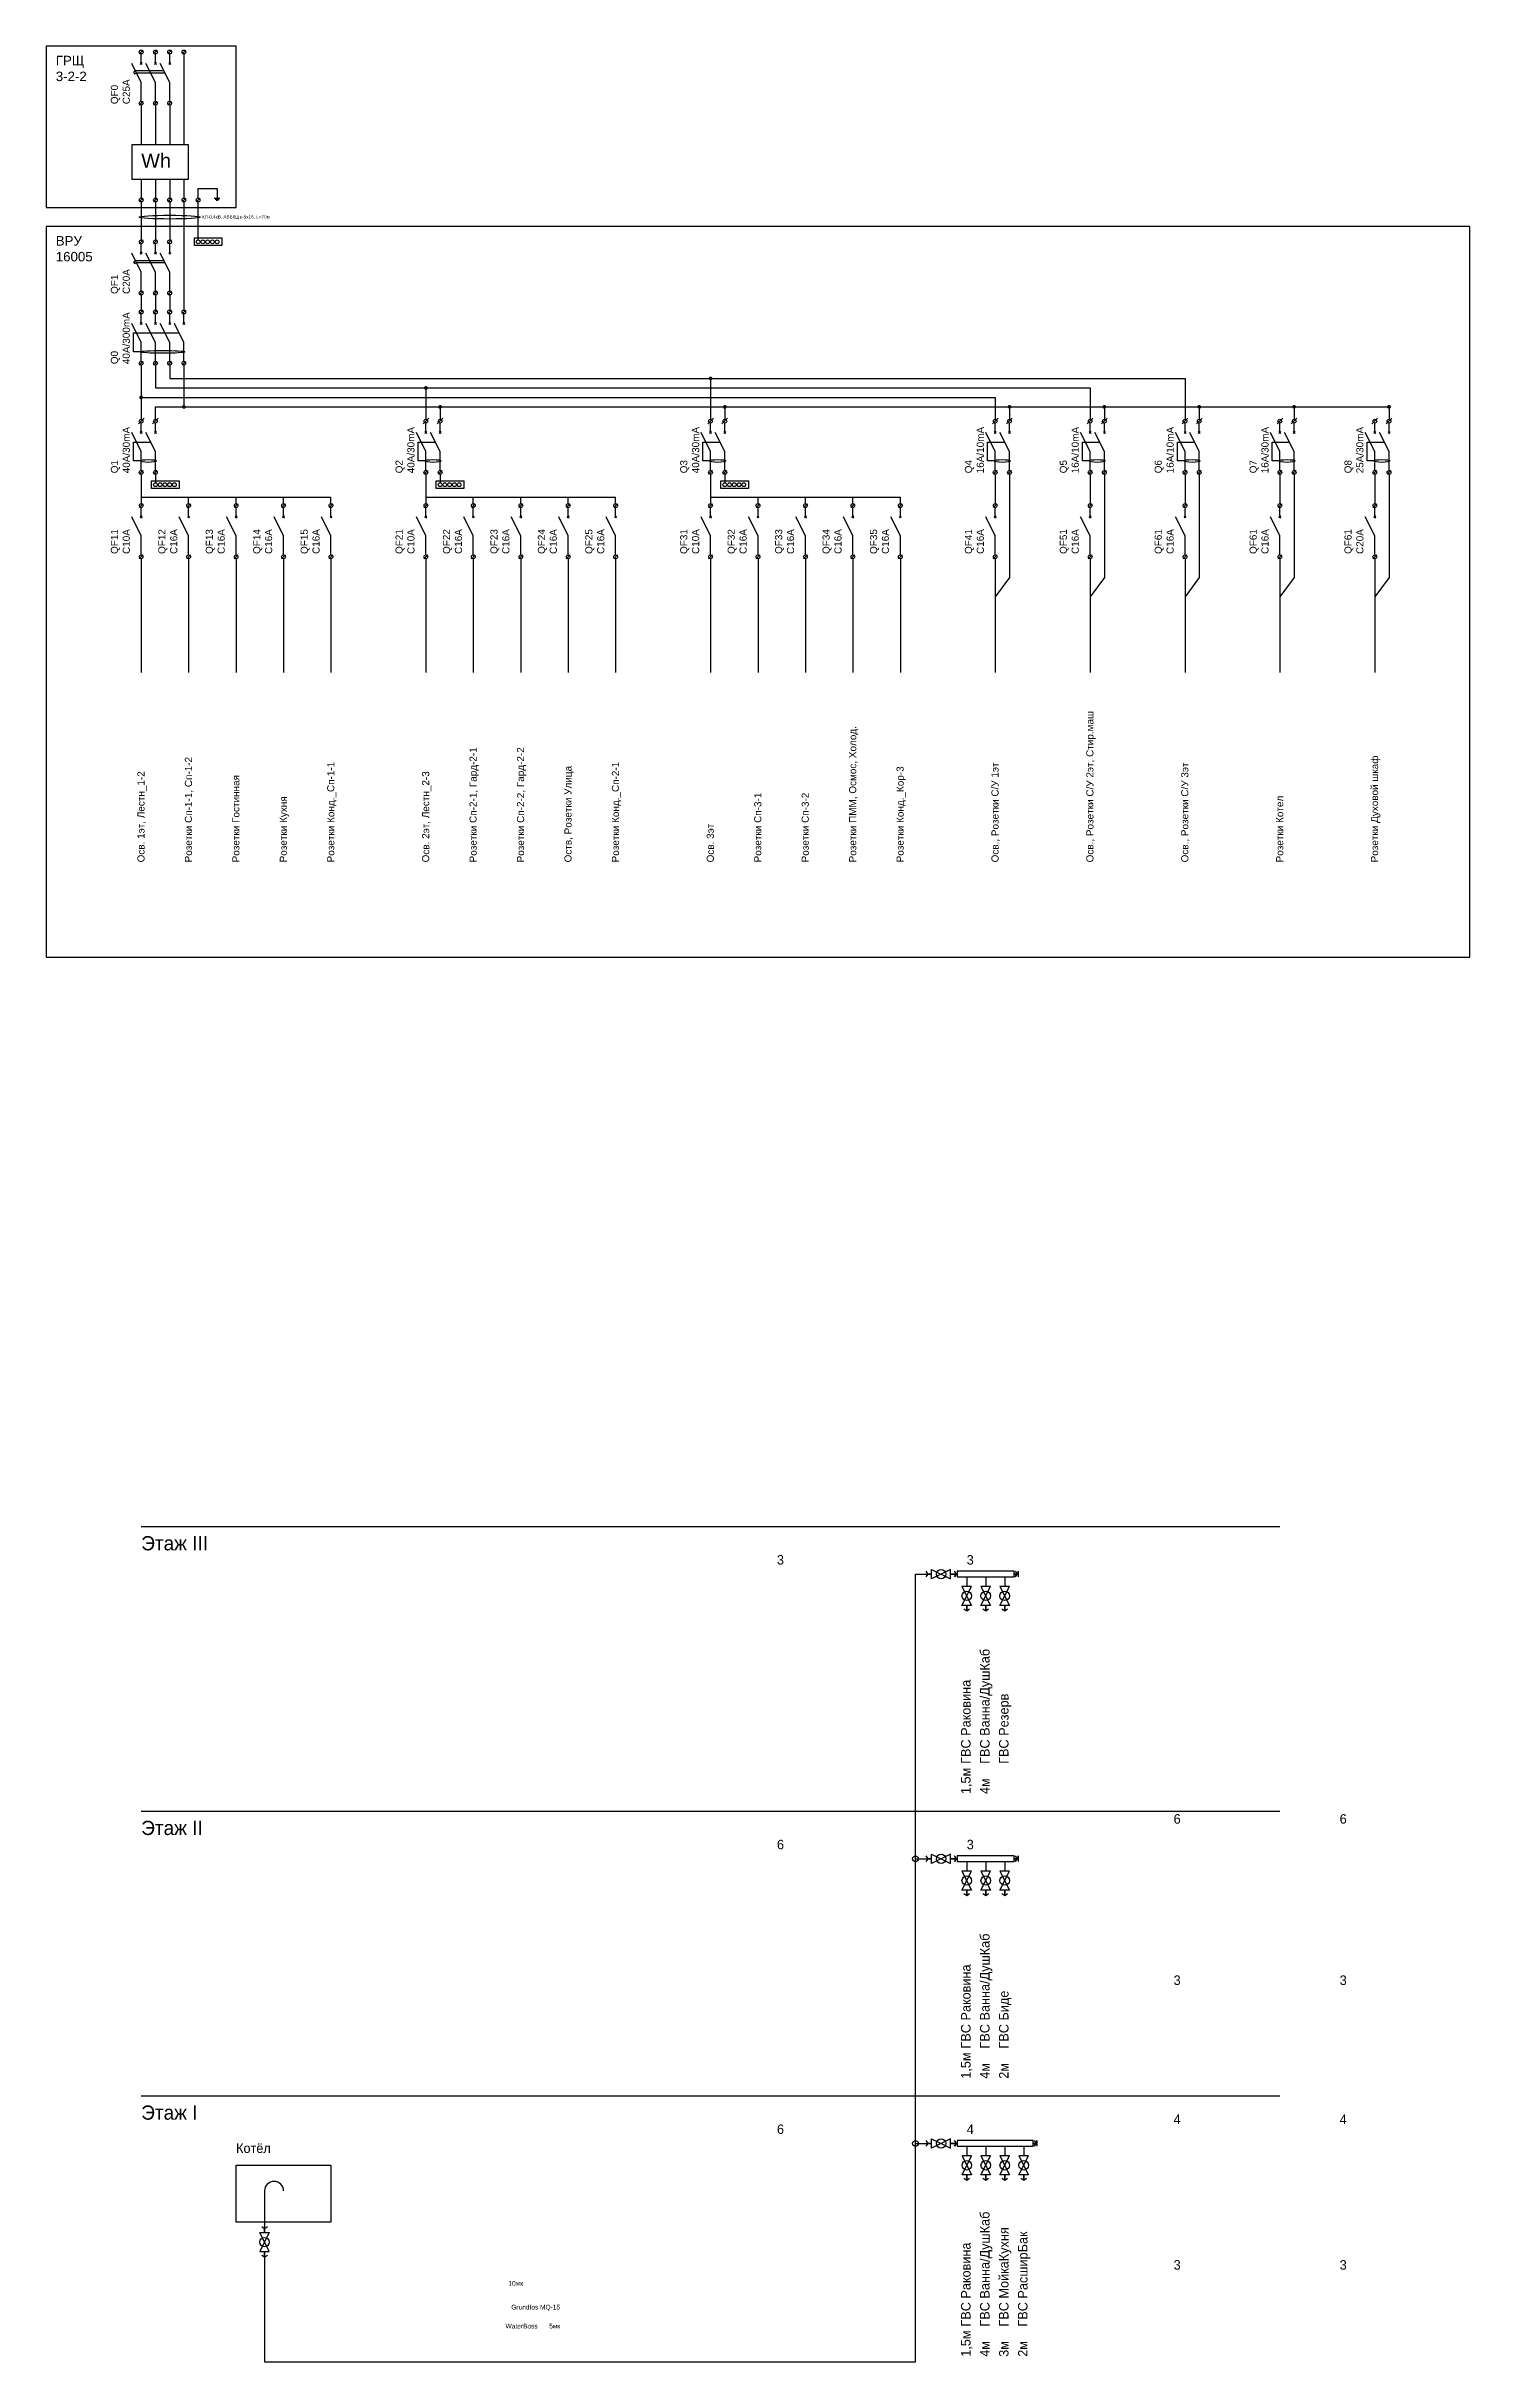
# Model space of a CAD drawing. Header units: millimetres. Extents: x -30052 to 34000, y -8800 to 31005.
# Drawn here: x 19000 to 34000, y -8800 to 15600 of the extents above; entities that cross this region are included whole.
import ezdxf

# ---------------------------------------------------------------- set-up
doc = ezdxf.new("R2010")
doc.units = ezdxf.units.MM
for name, color, linetype, lineweight, true_color in [('Вода_ГВС', 1, 'Continuous', 25, 0xff0000), ('Надписи', 7, 'Continuous', 25, 0x000000), ('Электрика', 7, 'Continuous', 25, 0x000000)]:
    doc.layers.add(name, color=color, linetype=linetype, lineweight=lineweight, true_color=true_color)
doc.styles.add('textstyle100', font='')
doc.styles.add('textstyle101', font='')
doc.styles.add('textstyle102', font='')
doc.styles.add('textstyle103', font='')
doc.styles.add('textstyle104', font='')
doc.styles.add('textstyle105', font='')
doc.styles.add('textstyle106', font='')
doc.styles.add('textstyle11', font='')
doc.styles.add('textstyle13', font='')
doc.styles.add('textstyle14', font='')
doc.styles.add('textstyle147', font='')
doc.styles.add('textstyle148', font='')
doc.styles.add('textstyle149', font='')
doc.styles.add('textstyle150', font='')
doc.styles.add('textstyle151', font='')
doc.styles.add('textstyle152', font='')
doc.styles.add('textstyle153', font='')
doc.styles.add('textstyle154', font='')
doc.styles.add('textstyle155', font='')
doc.styles.add('textstyle156', font='')
doc.styles.add('textstyle157', font='')
doc.styles.add('textstyle158', font='')
doc.styles.add('textstyle179', font='')
doc.styles.add('textstyle180', font='')
doc.styles.add('textstyle181', font='')
doc.styles.add('textstyle182', font='')
doc.styles.add('textstyle183', font='')
doc.styles.add('textstyle184', font='')
doc.styles.add('textstyle185', font='')
doc.styles.add('textstyle186', font='')
doc.styles.add('textstyle187', font='')
doc.styles.add('textstyle188', font='')
doc.styles.add('textstyle189', font='')
doc.styles.add('textstyle190', font='')
doc.styles.add('textstyle191', font='')
doc.styles.add('textstyle193', font='')
doc.styles.add('textstyle194', font='')
doc.styles.add('textstyle195', font='')
doc.styles.add('textstyle196', font='')
doc.styles.add('textstyle199', font='')
doc.styles.add('textstyle200', font='')
doc.styles.add('textstyle201', font='')
doc.styles.add('textstyle202', font='')
doc.styles.add('textstyle203', font='')
doc.styles.add('textstyle204', font='')
doc.styles.add('textstyle205', font='')
doc.styles.add('textstyle206', font='')
doc.styles.add('textstyle207', font='')
doc.styles.add('textstyle208', font='')
doc.styles.add('textstyle209', font='')
doc.styles.add('textstyle210', font='')
doc.styles.add('textstyle27', font='')
doc.styles.add('textstyle28', font='')
doc.styles.add('textstyle29', font='')
doc.styles.add('textstyle30', font='')
doc.styles.add('textstyle31', font='')
doc.styles.add('textstyle32', font='')
doc.styles.add('textstyle33', font='')
doc.styles.add('textstyle34', font='')
doc.styles.add('textstyle35', font='')
doc.styles.add('textstyle36', font='')
doc.styles.add('textstyle37', font='')
doc.styles.add('textstyle38', font='')
doc.styles.add('textstyle39', font='')
doc.styles.add('textstyle40', font='')
doc.styles.add('textstyle41', font='')
doc.styles.add('textstyle42', font='')
doc.styles.add('textstyle71', font='')
doc.styles.add('textstyle72', font='')
doc.styles.add('textstyle73', font='')
doc.styles.add('textstyle74', font='')
doc.styles.add('textstyle75', font='')
doc.styles.add('textstyle76', font='')
doc.styles.add('textstyle77', font='')
doc.styles.add('textstyle78', font='')
doc.styles.add('textstyle79', font='')
doc.styles.add('textstyle80', font='')
doc.styles.add('textstyle81', font='')
doc.styles.add('textstyle82', font='')
doc.styles.add('textstyle83', font='')
doc.styles.add('textstyle84', font='')
doc.styles.add('textstyle85', font='')
doc.styles.add('textstyle86', font='')
doc.styles.add('textstyle87', font='')
doc.styles.add('textstyle88', font='')
doc.styles.add('textstyle89', font='')
doc.styles.add('textstyle90', font='')
doc.styles.add('textstyle91', font='')
doc.styles.add('textstyle92', font='')
doc.styles.add('textstyle93', font='')
doc.styles.add('textstyle94', font='')
doc.styles.add('textstyle95', font='')
doc.styles.add('textstyle96', font='')
doc.styles.add('textstyle97', font='')
doc.styles.add('textstyle98', font='')
doc.styles.add('textstyle99', font='')
doc.styles.get('textstyle100').set_extended_font_data('Liberation Sans')
doc.styles.get('textstyle101').set_extended_font_data('Liberation Sans')
doc.styles.get('textstyle102').set_extended_font_data('Liberation Sans')
doc.styles.get('textstyle103').set_extended_font_data('Liberation Sans')
doc.styles.get('textstyle104').set_extended_font_data('Liberation Sans')
doc.styles.get('textstyle105').set_extended_font_data('Liberation Sans')
doc.styles.get('textstyle106').set_extended_font_data('Liberation Sans')
doc.styles.get('textstyle11').set_extended_font_data('Liberation Sans')
doc.styles.get('textstyle13').set_extended_font_data('Liberation Sans')
doc.styles.get('textstyle14').set_extended_font_data('Liberation Sans')
doc.styles.get('textstyle147').set_extended_font_data('Comfortaa Light')
doc.styles.get('textstyle148').set_extended_font_data('Comfortaa Light')
doc.styles.get('textstyle149').set_extended_font_data('Comfortaa Light')
doc.styles.get('textstyle150').set_extended_font_data('Comfortaa Light')
doc.styles.get('textstyle151').set_extended_font_data('Comfortaa Light')
doc.styles.get('textstyle152').set_extended_font_data('Comfortaa Light')
doc.styles.get('textstyle153').set_extended_font_data('Comfortaa Light')
doc.styles.get('textstyle154').set_extended_font_data('Comfortaa Light')
doc.styles.get('textstyle155').set_extended_font_data('Comfortaa Light')
doc.styles.get('textstyle156').set_extended_font_data('Comfortaa Light')
doc.styles.get('textstyle157').set_extended_font_data('Comfortaa Light')
doc.styles.get('textstyle158').set_extended_font_data('Comfortaa Light')
doc.styles.get('textstyle179').set_extended_font_data('Comfortaa Light')
doc.styles.get('textstyle180').set_extended_font_data('Comfortaa Light')
doc.styles.get('textstyle181').set_extended_font_data('Comfortaa Light')
doc.styles.get('textstyle182').set_extended_font_data('Comfortaa Light')
doc.styles.get('textstyle183').set_extended_font_data('Comfortaa Light')
doc.styles.get('textstyle184').set_extended_font_data('Comfortaa Light')
doc.styles.get('textstyle185').set_extended_font_data('Comfortaa Light')
doc.styles.get('textstyle186').set_extended_font_data('Comfortaa Light')
doc.styles.get('textstyle187').set_extended_font_data('Comfortaa Light')
doc.styles.get('textstyle188').set_extended_font_data('Comfortaa Light')
doc.styles.get('textstyle189').set_extended_font_data('Comfortaa Light')
doc.styles.get('textstyle190').set_extended_font_data('Comfortaa Light')
doc.styles.get('textstyle191').set_extended_font_data('Comfortaa Light')
doc.styles.get('textstyle193').set_extended_font_data('Comfortaa Light')
doc.styles.get('textstyle194').set_extended_font_data('Comfortaa Light')
doc.styles.get('textstyle195').set_extended_font_data('Comfortaa Light')
doc.styles.get('textstyle196').set_extended_font_data('Comfortaa Light')
doc.styles.get('textstyle199').set_extended_font_data('Comfortaa Light')
doc.styles.get('textstyle200').set_extended_font_data('Comfortaa Light')
doc.styles.get('textstyle201').set_extended_font_data('Comfortaa Light')
doc.styles.get('textstyle202').set_extended_font_data('Comfortaa Light')
doc.styles.get('textstyle203').set_extended_font_data('Comfortaa Light')
doc.styles.get('textstyle204').set_extended_font_data('Comfortaa Light')
doc.styles.get('textstyle205').set_extended_font_data('Comfortaa Light')
doc.styles.get('textstyle206').set_extended_font_data('Comfortaa Light')
doc.styles.get('textstyle207').set_extended_font_data('Comfortaa Light')
doc.styles.get('textstyle208').set_extended_font_data('Comfortaa Light')
doc.styles.get('textstyle209').set_extended_font_data('Comfortaa Light')
doc.styles.get('textstyle210').set_extended_font_data('Comfortaa Light')
doc.styles.get('textstyle27').set_extended_font_data('Liberation Sans')
doc.styles.get('textstyle28').set_extended_font_data('Liberation Sans')
doc.styles.get('textstyle29').set_extended_font_data('Liberation Sans')
doc.styles.get('textstyle30').set_extended_font_data('Liberation Sans')
doc.styles.get('textstyle31').set_extended_font_data('Liberation Sans')
doc.styles.get('textstyle32').set_extended_font_data('Liberation Sans')
doc.styles.get('textstyle33').set_extended_font_data('Liberation Sans')
doc.styles.get('textstyle34').set_extended_font_data('Liberation Sans')
doc.styles.get('textstyle35').set_extended_font_data('Liberation Sans')
doc.styles.get('textstyle36').set_extended_font_data('Liberation Sans')
doc.styles.get('textstyle37').set_extended_font_data('Liberation Sans')
doc.styles.get('textstyle38').set_extended_font_data('Liberation Sans')
doc.styles.get('textstyle39').set_extended_font_data('Liberation Sans')
doc.styles.get('textstyle40').set_extended_font_data('Liberation Sans')
doc.styles.get('textstyle41').set_extended_font_data('Liberation Sans')
doc.styles.get('textstyle42').set_extended_font_data('Liberation Sans')
doc.styles.get('textstyle71').set_extended_font_data('Liberation Sans')
doc.styles.get('textstyle72').set_extended_font_data('Liberation Sans')
doc.styles.get('textstyle73').set_extended_font_data('Liberation Sans')
doc.styles.get('textstyle74').set_extended_font_data('Liberation Sans')
doc.styles.get('textstyle75').set_extended_font_data('Liberation Sans')
doc.styles.get('textstyle76').set_extended_font_data('Liberation Sans')
doc.styles.get('textstyle77').set_extended_font_data('Liberation Sans')
doc.styles.get('textstyle78').set_extended_font_data('Liberation Sans')
doc.styles.get('textstyle79').set_extended_font_data('Liberation Sans')
doc.styles.get('textstyle80').set_extended_font_data('Liberation Sans')
doc.styles.get('textstyle81').set_extended_font_data('Liberation Sans')
doc.styles.get('textstyle82').set_extended_font_data('Liberation Sans')
doc.styles.get('textstyle83').set_extended_font_data('Liberation Sans')
doc.styles.get('textstyle84').set_extended_font_data('Liberation Sans')
doc.styles.get('textstyle85').set_extended_font_data('Liberation Sans')
doc.styles.get('textstyle86').set_extended_font_data('Liberation Sans')
doc.styles.get('textstyle87').set_extended_font_data('Liberation Sans')
doc.styles.get('textstyle88').set_extended_font_data('Liberation Sans')
doc.styles.get('textstyle89').set_extended_font_data('Liberation Sans')
doc.styles.get('textstyle90').set_extended_font_data('Liberation Sans')
doc.styles.get('textstyle91').set_extended_font_data('Liberation Sans')
doc.styles.get('textstyle92').set_extended_font_data('Liberation Sans')
doc.styles.get('textstyle93').set_extended_font_data('Liberation Sans')
doc.styles.get('textstyle94').set_extended_font_data('Liberation Sans')
doc.styles.get('textstyle95').set_extended_font_data('Liberation Sans')
doc.styles.get('textstyle96').set_extended_font_data('Liberation Sans')
doc.styles.get('textstyle97').set_extended_font_data('Liberation Sans')
doc.styles.get('textstyle98').set_extended_font_data('Liberation Sans')
doc.styles.get('textstyle99').set_extended_font_data('Liberation Sans')

# ---------------------------------------------------------------- blocks, each defined once
blk = doc.blocks.new('АВ_1п')
at = {"layer": 'Электрика'}
for p, q in [((120, 580), (80, 540)), ((100, 440), (100, 540)), ((100, 240), (0, 440)), ((90, 450), (110, 430)), ((110, 450), (90, 430)), ((120, 40), (80, 0)), ((100, 40), (100, 240))]:
    blk.add_line(p, q, dxfattribs=at)
for centre in [(100, 560), (100, 20)]:
    blk.add_circle(centre, 20, dxfattribs=at)
blk = doc.blocks.new('АВ_3п')
at = {"layer": 'Электрика'}
for p, q in [((120, 580), (80, 540)), ((100, 440), (100, 540)), ((270, 580), (230, 540)), ((250, 440), (250, 540)), ((420, 580), (380, 540)), ((400, 440), (400, 540)), ((100, 240), (0, 440)), ((40, 360), (20, 350)), ((20, 350), (30, 330)), ((30, 330), (50, 340)), ((340, 360), (40, 360)), ((50, 340), (350, 340)), ((90, 450), (110, 430)), ((110, 450), (90, 430)), ((250, 240), (150, 440)), ((240, 450), (260, 430)), ((260, 450), (240, 430)), ((400, 240), (300, 440)), ((390, 450), (410, 430)), ((410, 450), (390, 430)), ((120, 40), (80, 0)), ((100, 40), (100, 240)), ((270, 40), (230, 0)), ((250, 40), (250, 240)), ((420, 40), (380, 0)), ((400, 40), (400, 240))]:
    blk.add_line(p, q, dxfattribs=at)
for centre in [(100, 560), (250, 560), (400, 560), (100, 20), (250, 20), (400, 20)]:
    blk.add_circle(centre, 20, dxfattribs=at)
blk = doc.blocks.new('УЗО_1ф')
at = {"layer": 'Электрика'}
for p, q in [((130, 590), (70, 530)), ((100, 440), (100, 540)), ((280, 590), (220, 530)), ((250, 440), (250, 540)), ((100, 240), (0, 440)), ((20, 140), (20, 340)), ((20, 340), (200, 340)), ((90, 450), (110, 430)), ((110, 450), (90, 430)), ((250, 240), (150, 440)), ((240, 450), (260, 430)), ((260, 450), (240, 430)), ((90, 140), (20, 140)), ((120, 40), (80, 0)), ((100, 40), (100, 240)), ((270, 40), (230, 0)), ((250, 40), (250, 240))]:
    blk.add_line(p, q, dxfattribs=at)
for centre in [(100, 560), (250, 560), (100, 20), (250, 20)]:
    blk.add_circle(centre, 20, dxfattribs=at)
blk.add_ellipse((175, 140), major_axis=(-85, 0), ratio=0.176471, dxfattribs=at)
blk = doc.blocks.new('УЗО_3ф')
at = {"layer": 'Электрика'}
for p, q in [((120, 580), (80, 540)), ((100, 440), (100, 540)), ((270, 580), (230, 540)), ((250, 440), (250, 540)), ((420, 580), (380, 540)), ((400, 440), (400, 540)), ((570, 580), (530, 540)), ((550, 440), (550, 540)), ((100, 240), (0, 440)), ((20, 340), (500, 340)), ((20, 140), (20, 340)), ((90, 450), (110, 430)), ((110, 450), (90, 430)), ((250, 240), (150, 440)), ((240, 450), (260, 430)), ((260, 450), (240, 430)), ((400, 240), (300, 440)), ((390, 450), (410, 430)), ((410, 450), (390, 430)), ((550, 240), (450, 440)), ((540, 450), (560, 430)), ((560, 450), (540, 430)), ((90, 140), (20, 140)), ((120, 40), (80, 0)), ((100, 40), (100, 240)), ((270, 40), (230, 0)), ((250, 40), (250, 240)), ((420, 40), (380, 0)), ((400, 40), (400, 240)), ((570, 40), (530, 0)), ((550, 40), (550, 240))]:
    blk.add_line(p, q, dxfattribs=at)
for centre in [(100, 560), (250, 560), (400, 560), (550, 560), (100, 20), (250, 20), (400, 20), (550, 20)]:
    blk.add_circle(centre, 20, dxfattribs=at)
blk.add_ellipse((325, 140), major_axis=(-235, 0), ratio=0.06383, dxfattribs=at)

msp = doc.modelspace()

# ---------------------------------------------------------------- hatches: boundary and pattern name
at = {"layer": 'Электрика', "true_color": 0x008000}
h = msp.add_hatch(color=96, dxfattribs=at)
edge = h.paths.add_edge_path()
edge.add_arc((23000, 12000), 20, 0, 360)
at = {"layer": 'Электрика', "true_color": 0xff0000}
h = msp.add_hatch(color=1, dxfattribs=at)
edge = h.paths.add_edge_path()
edge.add_arc((26000, 12100), 20, 0, 360)
at = {"layer": 'Электрика', "true_color": 0xffff00}
h = msp.add_hatch(color=2, dxfattribs=at)
edge = h.paths.add_edge_path()
edge.add_arc((20000, 11900), 20, 0, 360)
at = {"layer": 'Электрика', "true_color": 0x0000ff}
h = msp.add_hatch(color=5, dxfattribs=at)
edge = h.paths.add_edge_path()
edge.add_arc((20450, 11800), 20, 0, 360)
h = msp.add_hatch(color=5, dxfattribs=at)
edge = h.paths.add_edge_path()
edge.add_arc((23150, 11800), 20, 0, 360)
h = msp.add_hatch(color=5, dxfattribs=at)
edge = h.paths.add_edge_path()
edge.add_arc((26150, 11800), 20, 0, 360)
h = msp.add_hatch(color=5, dxfattribs=at)
edge = h.paths.add_edge_path()
edge.add_arc((29150, 11800), 20, 0, 360)
h = msp.add_hatch(color=5, dxfattribs=at)
edge = h.paths.add_edge_path()
edge.add_arc((30150, 11800), 20, 0, 360)
h = msp.add_hatch(color=5, dxfattribs=at)
edge = h.paths.add_edge_path()
edge.add_arc((31150, 11800), 20, 0, 360)
h = msp.add_hatch(color=5, dxfattribs=at)
edge = h.paths.add_edge_path()
edge.add_arc((32150, 11800), 20, 0, 360)
h = msp.add_hatch(color=5, dxfattribs=at)
edge = h.paths.add_edge_path()
edge.add_arc((33150, 11800), 20, 0, 360)

# ---------------------------------------------------------------- linework, layer by layer
at = {"layer": 'Вода_ГВС'}
for p, q in [((28159.69394, -500), (28289.58571, -500)), ((28699.59047, -530), (28699.59047, -630)), ((28899.59047, -530), (28899.59047, -630)), ((29099.59047, -530), (29099.59047, -630)), ((28159.87976, -3500), (28289.77153, -3500)), ((28699.7763, -3530), (28699.7763, -3630)), ((28899.7763, -3530), (28899.7763, -3630)), ((29099.7763, -3530), (29099.7763, -3630)), ((28160.06559, -6500), (28289.95736, -6500)), ((28699.96212, -6530), (28699.96212, -6630)), ((28899.96212, -6530), (28899.96212, -6630)), ((29099.96212, -6530), (29099.96212, -6630)), ((29299.96212, -6530), (29299.96212, -6630)), ((21299.89568, -7000), (21299.89568, -7400))]:
    msp.add_line(p, q, dxfattribs=at)
for points in [[(28269.58571, -470), (28289.58571, -500), (28329.58571, -500), (28289.58571, -500), (28269.58571, -530)], [(28569.58571, -470), (28589.58571, -500), (28529.58571, -500), (28589.58571, -500), (28569.58571, -530)], [(28569.58571, -530), (28589.58571, -500), (28569.58571, -470), (28589.58571, -500), (28599.58571, -500), (28599.58571, -530), (29200.06559, -530), (29200.06559, -470), (28599.58571, -470), (28599.58571, -500)], [(29210.06559, -470), (29230.06559, -500), (29200.06559, -500), (29230.06559, -500), (29210.06559, -530)], [(29210.06559, -470), (29230.06559, -500), (29210.06559, -530), (29230.06559, -500), (29240.06559, -500), (29240.06559, -468), (29240.06559, -530)], [(21299.89568, -7700), (21299.89568, -8800), (28159.87976, -8800), (28159.87976, -500)], [(28729.59047, -870), (28699.59047, -890), (28699.59047, -830), (28699.59047, -890), (28669.59047, -870)], [(28929.59047, -870), (28899.59047, -890), (28899.59047, -830), (28899.59047, -890), (28869.59047, -870)], [(29129.59047, -870), (29099.59047, -890), (29099.59047, -830), (29099.59047, -890), (29069.59047, -870)], [(28269.77153, -3470), (28289.77153, -3500), (28329.77153, -3500), (28289.77153, -3500), (28269.77153, -3530)], [(28569.77153, -3470), (28589.77153, -3500), (28529.77153, -3500), (28589.77153, -3500), (28569.77153, -3530)], [(28569.77153, -3530), (28589.77153, -3500), (28569.77153, -3470), (28589.77153, -3500), (28599.77153, -3500), (28599.77153, -3530), (29200.06559, -3530), (29200.06559, -3470), (28599.77153, -3470), (28599.77153, -3500)], [(29210.06559, -3470), (29230.06559, -3500), (29200.06559, -3500), (29230.06559, -3500), (29210.06559, -3530)], [(29210.06559, -3470), (29230.06559, -3500), (29210.06559, -3530), (29230.06559, -3500), (29240.06559, -3500), (29240.06559, -3468), (29240.06559, -3530)], [(28729.7763, -3870), (28699.7763, -3890), (28699.7763, -3830), (28699.7763, -3890), (28669.7763, -3870)], [(28929.7763, -3870), (28899.7763, -3890), (28899.7763, -3830), (28899.7763, -3890), (28869.7763, -3870)], [(29129.7763, -3870), (29099.7763, -3890), (29099.7763, -3830), (29099.7763, -3890), (29069.7763, -3870)], [(28269.95736, -6470), (28289.95736, -6500), (28329.95736, -6500), (28289.95736, -6500), (28269.95736, -6530)], [(28569.95736, -6470), (28589.95736, -6500), (28529.95736, -6500), (28589.95736, -6500), (28569.95736, -6530)], [(28569.95736, -6530), (28589.95736, -6500), (28569.95736, -6470), (28589.95736, -6500), (28599.95736, -6500), (28599.95736, -6530), (29399.95689, -6530), (29399.95689, -6470), (28599.95736, -6470), (28599.95736, -6500)], [(29409.95689, -6470), (29429.95689, -6500), (29399.95689, -6500), (29429.95689, -6500), (29409.95689, -6530)], [(29409.95689, -6470), (29429.95689, -6500), (29409.95689, -6530), (29429.95689, -6500), (29439.95689, -6500), (29439.95689, -6468), (29439.95689, -6530)], [(20999.78698, -7330), (20999.78698, -6730), (21999.03403, -6730), (21999.03403, -7330), (20999.89568, -7330)], [(28729.96212, -6870), (28699.96212, -6890), (28699.96212, -6830), (28699.96212, -6890), (28669.96212, -6870)], [(28929.96212, -6870), (28899.96212, -6890), (28899.96212, -6830), (28899.96212, -6890), (28869.96212, -6870)], [(29129.96212, -6870), (29099.96212, -6890), (29099.96212, -6830), (29099.96212, -6890), (29069.96212, -6870)], [(29329.96212, -6870), (29299.96212, -6890), (29299.96212, -6830), (29299.96212, -6890), (29269.96212, -6870)], [(21329.89568, -7380), (21299.89568, -7400), (21299.89568, -7440), (21299.89568, -7400), (21269.89568, -7380)], [(21329.89568, -7680), (21299.89568, -7700), (21299.89568, -7640), (21299.89568, -7700), (21269.89568, -7680)]]:
    msp.add_lwpolyline(points, dxfattribs=at)
for points in [[(28329.58571, -450), (28529.58571, -550), (28529.58571, -450), (28329.58571, -550)], [(28649.59047, -830), (28749.59047, -630), (28649.59047, -630), (28749.59047, -830)], [(28849.59047, -830), (28949.59047, -630), (28849.59047, -630), (28949.59047, -830)], [(29049.59047, -830), (29149.59047, -630), (29049.59047, -630), (29149.59047, -830)], [(28329.77153, -3450), (28529.77153, -3550), (28529.77153, -3450), (28329.77153, -3550)], [(28649.7763, -3830), (28749.7763, -3630), (28649.7763, -3630), (28749.7763, -3830)], [(28849.7763, -3830), (28949.7763, -3630), (28849.7763, -3630), (28949.7763, -3830)], [(29049.7763, -3830), (29149.7763, -3630), (29049.7763, -3630), (29149.7763, -3830)], [(28329.95736, -6450), (28529.95736, -6550), (28529.95736, -6450), (28329.95736, -6550)], [(28649.96212, -6830), (28749.96212, -6630), (28649.96212, -6630), (28749.96212, -6830)], [(28849.96212, -6830), (28949.96212, -6630), (28849.96212, -6630), (28949.96212, -6830)], [(29049.96212, -6830), (29149.96212, -6630), (29049.96212, -6630), (29149.96212, -6830)], [(29249.96212, -6830), (29349.96212, -6630), (29249.96212, -6630), (29349.96212, -6830)], [(21349.89568, -7440), (21249.89568, -7640), (21349.89568, -7640), (21249.89568, -7440)]]:
    msp.add_lwpolyline(points, close=True, dxfattribs=at)
for centre, radius in [((28429.58571, -500), 50), ((28699.59047, -730), 50), ((28899.59047, -730), 50), ((29099.59047, -730), 50), ((28159.85058, -3500), 30.00079), ((28429.77153, -3500), 50), ((28699.7763, -3730), 50), ((28899.7763, -3730), 50), ((29099.7763, -3730), 50), ((28159.85058, -6500), 30.00079), ((28429.95736, -6500), 50), ((28699.96212, -6730), 50), ((28899.96212, -6730), 50), ((29099.96212, -6730), 50), ((29299.96212, -6730), 50), ((21299.89568, -7540), 50)]:
    msp.add_circle(centre, radius, dxfattribs=at)
msp.add_arc((21399.89568, -7000), 100, 0, 180, dxfattribs=at)
at = {"layer": 'Надписи'}
for p, q in [((20000, 0), (32000, 0)), ((20000, -3000), (32000, -3000)), ((20000, -6000), (32000, -6000))]:
    msp.add_line(p, q, dxfattribs=at)
at = {"layer": 'Электрика'}
for p, q in [((20430, 15520), (20470, 15560)), ((20150, 14200), (20150, 14000)), ((20300, 14200), (20300, 14000)), ((20450, 14200), (20450, 14000)), ((19980, 13960), (20020, 14000)), ((20130, 13960), (20170, 14000)), ((20280, 13960), (20320, 14000)), ((20430, 13960), (20470, 14000)), ((20580, 13960), (20620, 14000)), ((20600, 14000), (20600, 14100)), ((20600, 14100), (20800, 14100)), ((20600, 13560), (20600, 13960)), ((20770, 14000), (20830, 14000)), ((20780, 13990), (20820, 13990)), ((20790, 13980), (20810, 13980)), ((20800, 14100), (20800, 14000)), ((29000, 11090), (29000, 10780)), ((30000, 11090), (30000, 10780)), ((31000, 11090), (31000, 10780)), ((32000, 11090), (32000, 10780)), ((33000, 11090), (33000, 10780)), ((20000, 10200), (20000, 9000)), ((20500, 10200), (20500, 9000)), ((21000, 10200), (21000, 9000)), ((21500, 10200), (21500, 9000)), ((22000, 10200), (22000, 9000)), ((23000, 10200), (23000, 9000)), ((23500, 10200), (23500, 9000)), ((24000, 10200), (24000, 9000)), ((24500, 10200), (24500, 9000)), ((25000, 10200), (25000, 9000)), ((26000, 10200), (26000, 9000)), ((26500, 10200), (26500, 9000)), ((27000, 10200), (27000, 9000)), ((27500, 10200), (27500, 9000)), ((28000, 10200), (28000, 9000)), ((29000, 10200), (29000, 9000)), ((30000, 10200), (30000, 9000)), ((31000, 10200), (31000, 9000)), ((32000, 10200), (32000, 9000)), ((33000, 10200), (33000, 9000))]:
    msp.add_line(p, q, dxfattribs=at)
at = {"layer": 'Электрика', "color": 5, "true_color": 0x0000ff}
for p, q in [((20450, 15520), (20450, 14560)), ((20450, 13960), (20449.56907, 12819.99536)), ((20450, 12240), (20450, 11800)), ((20150, 11670), (20150, 11800)), ((20150, 11800), (33150, 11800)), ((23150, 11800), (23150, 11670)), ((26150, 11800), (26150, 11670)), ((29150, 11800), (29150, 11670)), ((30150, 11800), (30150, 11670)), ((31150, 11800), (31150, 11670)), ((32150, 11800), (32150, 11670)), ((33150, 11800), (33150, 11670)), ((20150, 11090), (20150, 11000)), ((23150, 11090), (23150, 11000)), ((26150, 11090), (26150, 11000))]:
    msp.add_line(p, q, dxfattribs=at)
at = {"layer": 'Электрика', "color": 2, "true_color": 0xffff00}
for p, q in [((20000, 14980), (20000, 14560)), ((20000, 14200), (20000, 14000)), ((20000, 13960), (20000, 13560)), ((20000, 12980), (20000, 12820)), ((20000, 12240), (20000, 11670)), ((20000, 11090), (20000, 10780)), ((20000, 10850), (22000, 10850)), ((20500, 10780), (20500, 10850)), ((21000, 10780), (21000, 10850)), ((21500, 10780), (21500, 10850)), ((22000, 10780), (22000, 10850))]:
    msp.add_line(p, q, dxfattribs=at)
at = {"layer": 'Электрика', "color": 96, "true_color": 0x008000}
for p, q in [((20150, 14980), (20150, 14560)), ((20150, 13960), (20150, 13560)), ((20150, 12980), (20150, 12820)), ((23000, 11090), (23000, 10780)), ((23000, 10850), (25000, 10850)), ((23500, 10780), (23500, 10850)), ((24000, 10780), (24000, 10850)), ((24500, 10780), (24500, 10850)), ((25000, 10780), (25000, 10850))]:
    msp.add_line(p, q, dxfattribs=at)
at = {"layer": 'Электрика', "color": 1, "true_color": 0xff0000}
for p, q in [((20300, 14980), (20300, 14560)), ((20300, 13960), (20300, 13560)), ((20300, 12980), (20300, 12820)), ((26000, 11090), (26000, 10780)), ((26000, 10850), (28000, 10850)), ((26500, 10780), (26500, 10850)), ((27000, 10780), (27000, 10850)), ((27500, 10780), (27500, 10850)), ((28000, 10780), (28000, 10850))]:
    msp.add_line(p, q, dxfattribs=at)
at = {"layer": 'Электрика'}
for points in [[(19000, 15600), (19000, 13900), (21000, 13900), (21000, 15600)], [(19900, 14560), (19900, 14200), (20500, 14200), (20500, 14560)], [(19000, 13700), (19000, 6000), (34000, 6000), (34000, 13700)], [(20560, 13500), (20560, 13580), (20850, 13580), (20850, 13500)]]:
    msp.add_lwpolyline(points, close=True, dxfattribs=at)
at = {"layer": 'Электрика', "color": 96, "true_color": 0x008000}
for points in [[(20150, 12240), (20150, 12000), (23000, 12000), (23000, 11670)], [(23000, 12000), (30000, 12000), (30000, 11670)]]:
    msp.add_lwpolyline(points, dxfattribs=at)
at = {"layer": 'Электрика', "color": 1, "true_color": 0xff0000}
for points in [[(20300, 12240), (20300, 12100), (26000, 12100), (26000, 11670)], [(26000, 12100), (31000, 12100), (31000, 11670)]]:
    msp.add_lwpolyline(points, dxfattribs=at)
at = {"layer": 'Электрика', "color": 2, "true_color": 0xffff00}
msp.add_lwpolyline([(20000, 11900), (29000, 11900), (29000, 11670)], dxfattribs=at)
at = {"layer": 'Электрика', "color": 5, "true_color": 0x0000ff}
for points in [[(20110, 10940), (20110, 11020), (20400, 11020), (20400, 10940)], [(23110, 10940), (23110, 11020), (23400, 11020), (23400, 10940)], [(26110, 10940), (26110, 11020), (26400, 11020), (26400, 10940)]]:
    msp.add_lwpolyline(points, close=True, dxfattribs=at)
for points in [[(29150, 11090), (29150, 10001.6446), (29000, 9800)], [(30150, 11090), (30150, 10001.6446), (30000, 9800)], [(31150, 11090), (31150, 10001.6446), (31000, 9800)], [(32150, 11090), (32150, 10001.6446), (32000, 9800)], [(33150, 11090), (33150, 10001.6446), (33000, 9800)]]:
    msp.add_lwpolyline(points, dxfattribs=at)
at = {"layer": 'Электрика'}
for centre in [(20450, 15540), (20000, 13980), (20150, 13980), (20300, 13980), (20450, 13980), (20600, 13980), (20600, 13540), (20650, 13540), (20700, 13540), (20750, 13540), (20800, 13540)]:
    msp.add_circle(centre, 20, dxfattribs=at)
at = {"layer": 'Электрика', "color": 5, "true_color": 0x0000ff}
for centre in [(20150, 10980), (20200, 10980), (20250, 10980), (20300, 10980), (20350, 10980), (23150, 10980), (23200, 10980), (23250, 10980), (23300, 10980), (23350, 10980), (26150, 10980), (26200, 10980), (26250, 10980), (26300, 10980), (26350, 10980)]:
    msp.add_circle(centre, 20, dxfattribs=at)
at = {"layer": 'Электрика'}
msp.add_ellipse((20300, 13800), major_axis=(320, 0), ratio=0.0625, dxfattribs=at)

# ---------------------------------------------------------------- block references
for name, p in [('АВ_3п', (19900, 14980)), ('АВ_3п', (19900, 12980)), ('УЗО_3ф', (19900, 12240)), ('УЗО_1ф', (19900, 11090)), ('УЗО_1ф', (22900, 11090)), ('УЗО_1ф', (25900, 11090)), ('УЗО_1ф', (28900, 11090)), ('УЗО_1ф', (29900, 11090)), ('УЗО_1ф', (30900, 11090)), ('УЗО_1ф', (31900, 11090)), ('УЗО_1ф', (32900, 11090)), ('АВ_1п', (19900, 10200)), ('АВ_1п', (20400, 10200)), ('АВ_1п', (20900, 10200)), ('АВ_1п', (21400, 10200)), ('АВ_1п', (21900, 10200)), ('АВ_1п', (22900, 10200)), ('АВ_1п', (23400, 10200)), ('АВ_1п', (23900, 10200)), ('АВ_1п', (24400, 10200)), ('АВ_1п', (24900, 10200)), ('АВ_1п', (25900, 10200)), ('АВ_1п', (26400, 10200)), ('АВ_1п', (26900, 10200)), ('АВ_1п', (27400, 10200)), ('АВ_1п', (27900, 10200)), ('АВ_1п', (28900, 10200)), ('АВ_1п', (29900, 10200)), ('АВ_1п', (30900, 10200)), ('АВ_1п', (31900, 10200)), ('АВ_1п', (32900, 10200))]:
    msp.add_blockref(name, p, dxfattribs=at)

# ---------------------------------------------------------------- texts
at = {"layer": 'Вода_ГВС', "char_height": 100, "attachment_point": 1, "rotation": 90}
for s, insert, style in [('ГВС Ванна/ДушКаб', (28839.96212, -2500), 'textstyle201'), ('ГВС Раковина', (28639.96212, -2500), 'textstyle195'), ('ГВС Резерв', (29039.96212, -2500), 'textstyle199'), ('1,5м', (28639.96212, -2818.33746), 'textstyle196'), ('4м', (28839.96212, -2818.33746), 'textstyle202'), ('ГВС Ванна/ДушКаб', (28839.96212, -5500), 'textstyle157'), ('ГВС Раковина', (28639.96212, -5500), 'textstyle151'), ('ГВС Биде', (29039.96212, -5500), 'textstyle155'), ('1,5м', (28639.96212, -5818.33746), 'textstyle152'), ('4м', (28839.96212, -5818.33746), 'textstyle158'), ('2м', (29039.96212, -5818.33746), 'textstyle156'), ('ГВС Ванна/ДушКаб', (28839.96212, -8430), 'textstyle147'), ('ГВС Раковина', (28639.96212, -8430), 'textstyle149'), ('ГВС МойкаКухня', (29039.96212, -8430), 'textstyle153'), ('ГВС РасширБак', (29239.96212, -8430), 'textstyle194'), ('1,5м', (28639.96212, -8748.33746), 'textstyle150'), ('4м', (28839.96212, -8748.33746), 'textstyle148'), ('3м', (29039.96212, -8748.33746), 'textstyle154'), ('2м', (29239.96212, -8748.33746), 'textstyle191')]:
    msp.add_mtext(s, dxfattribs=dict(at, insert=insert, style=style))
at = {"layer": 'Вода_ГВС', "insert": (20999.89568, -6500), "char_height": 100, "attachment_point": 1, "style": 'textstyle200'}
msp.add_mtext('Котёл', dxfattribs=at)
at = {"layer": 'Надписи', "attachment_point": 1}
for s, insert, char_height, style in [('\\H150;Этаж III', (20000, -100), 100, 'textstyle193'), ('3', (26699.62835, -300), 100, 'textstyle203'), ('3', (28699.52012, -300), 100, 'textstyle204'), ('\\H150;Этаж II', (20000, -3100), 100, 'textstyle188'), ('6', (30879.93441, -3030), 100, 'textstyle186'), ('6', (32629.93441, -3030), 100, 'textstyle179'), ('6', (26699.81418, -3300), 100, 'textstyle206'), ('3', (28699.70595, -3300), 100, 'textstyle209'), ('3', (30879.93441, -4730), 100, 'textstyle185'), ('3', (32629.93441, -4730), 100, 'textstyle182'), ('\\H150;Этаж I', (20000, -6100), 100, 'textstyle187'), ('6', (26700, -6300), 100, 'textstyle205'), ('4', (28699.89177, -6300), 100, 'textstyle210'), ('4', (30879.93441, -6195), 100, 'textstyle180'), ('4', (32629.93441, -6195), 100, 'textstyle181'), ('3', (30879.93441, -7730), 100, 'textstyle207'), ('3', (32629.93441, -7730), 100, 'textstyle208'), ('10мк', (23870, -7950), 50, 'textstyle183'), ('Grundfos MQ-15', (23900, -8200), 50, 'textstyle184'), ('WaterBoss', (23840, -8400), 50, 'textstyle189'), ('5мк', (24300, -8400), 50, 'textstyle190')]:
    msp.add_mtext(s, dxfattribs=dict(at, insert=insert, char_height=char_height, style=style))
at = {"layer": 'Электрика', "attachment_point": 1}
for s, insert, char_height, style in [('ГРЩ\\P3-2-2', (19100, 15500), 100, 'textstyle42'), ('Wh', (20000, 14470), 150, 'textstyle71'), ('КЛ-0,4кВ, АВБбШв-5х16, L=70м', (20640, 13820), 35, 'textstyle40'), ('ВРУ\\P16005', (19100, 13600), 100, 'textstyle39')]:
    msp.add_mtext(s, dxfattribs=dict(at, insert=insert, char_height=char_height, style=style))
at = {"layer": 'Электрика', "char_height": 75, "attachment_point": 1, "rotation": 90}
for s, insert, style in [('QF0\\PC25А', (19680, 14990), 'textstyle73'), ('QF1\\PC20А', (19680, 12990), 'textstyle74'), ('Q0\\P40А/300mA', (19680, 12250), 'textstyle72'), ('Q1\\P40А/30mA', (19680, 11100), 'textstyle93'), ('Q2\\P40А/30mA', (22680, 11100), 'textstyle95'), ('Q3\\P40А/30mA', (25680, 11100), 'textstyle105'), ('Q4\\P16А/10mA', (28680, 11100), 'textstyle86'), ('Q5\\P16А/10mA', (29680, 11100), 'textstyle84'), ('Q6\\P16А/10mA', (30680, 11100), 'textstyle90'), ('Q7\\P16А/30mA', (31680, 11100), 'textstyle35'), ('Q8\\P25А/30mA', (32680, 11100), 'textstyle13'), ('QF11\\PC10А', (19680, 10250), 'textstyle94'), ('QF12\\PC16А', (20180, 10250), 'textstyle91'), ('QF13\\PC16А', (20680, 10250), 'textstyle92'), ('QF14\\PC16А', (21180, 10250), 'textstyle97'), ('QF15\\PC16А', (21680, 10250), 'textstyle98'), ('QF21\\PC10А', (22680, 10250), 'textstyle96'), ('QF22\\PC16А', (23180, 10250), 'textstyle101'), ('QF23\\PC16А', (23680, 10250), 'textstyle102'), ('QF24\\PC16А', (24180, 10250), 'textstyle99'), ('QF25\\PC16А', (24680, 10250), 'textstyle100'), ('QF31\\PC10А', (25680, 10250), 'textstyle106'), ('QF32\\PC16А', (26180, 10250), 'textstyle103'), ('QF33\\PC16А', (26680, 10250), 'textstyle104'), ('QF34\\PC16А', (27180, 10250), 'textstyle77'), ('QF35\\PC16А', (27680, 10250), 'textstyle78'), ('QF41\\PC16А', (28680, 10250), 'textstyle83'), ('QF51\\PC16А', (29680, 10250), 'textstyle89'), ('QF61\\PC16А', (30680, 10250), 'textstyle87'), ('QF61\\PC16А', (31680, 10250), 'textstyle36'), ('QF61\\PC20А', (32680, 10250), 'textstyle14'), ('Осв., Розетки С/У 2эт, Стир.маш', (29960, 7000), 'textstyle29'), ('Розетки ПММ, Осмос, Холод.', (27460, 7000), 'textstyle32'), ('Розетки Сп-1-1, Сп-1-2', (20460, 7000), 'textstyle76'), ('Розетки Конд._Сп-1-1', (21960, 7000), 'textstyle81'), ('Розетки Сп-2-1, Гард-2-1', (23460, 7000), 'textstyle82'), ('Розетки Сп-2-2, Гард-2-2', (23960, 7000), 'textstyle79'), ('Розетки Конд._Сп-2-1', (24960, 7000), 'textstyle37'), ('Розетки Духовой шкаф', (32960, 7000), 'textstyle11'), ('Осв. 1эт, Лестн_1-2', (19960, 7000), 'textstyle75'), ('Розетки Гостинная', (20960, 7000), 'textstyle27'), ('Осв. 2эт, Лестн_2-3', (22960, 7000), 'textstyle28'), ('Оств, Розетки Улица', (24460, 7000), 'textstyle31'), ('Розетки Конд._Кор-3', (27960, 7000), 'textstyle38'), ('Осв., Розетки С/У 1эт', (28960, 7000), 'textstyle88'), ('Осв., Розетки С/У 3эт', (30960, 7000), 'textstyle30'), ('Розетки Кухня', (21460, 7000), 'textstyle34'), ('Розетки Сп-3-1', (26460, 7000), 'textstyle80'), ('Розетки Сп-3-2', (26960, 7000), 'textstyle85'), ('Розетки Котел', (31960, 7000), 'textstyle41'), ('Осв. 3эт', (25960, 7000), 'textstyle33')]:
    msp.add_mtext(s, dxfattribs=dict(at, insert=insert, style=style))

doc.saveas('drawing.dxf')
